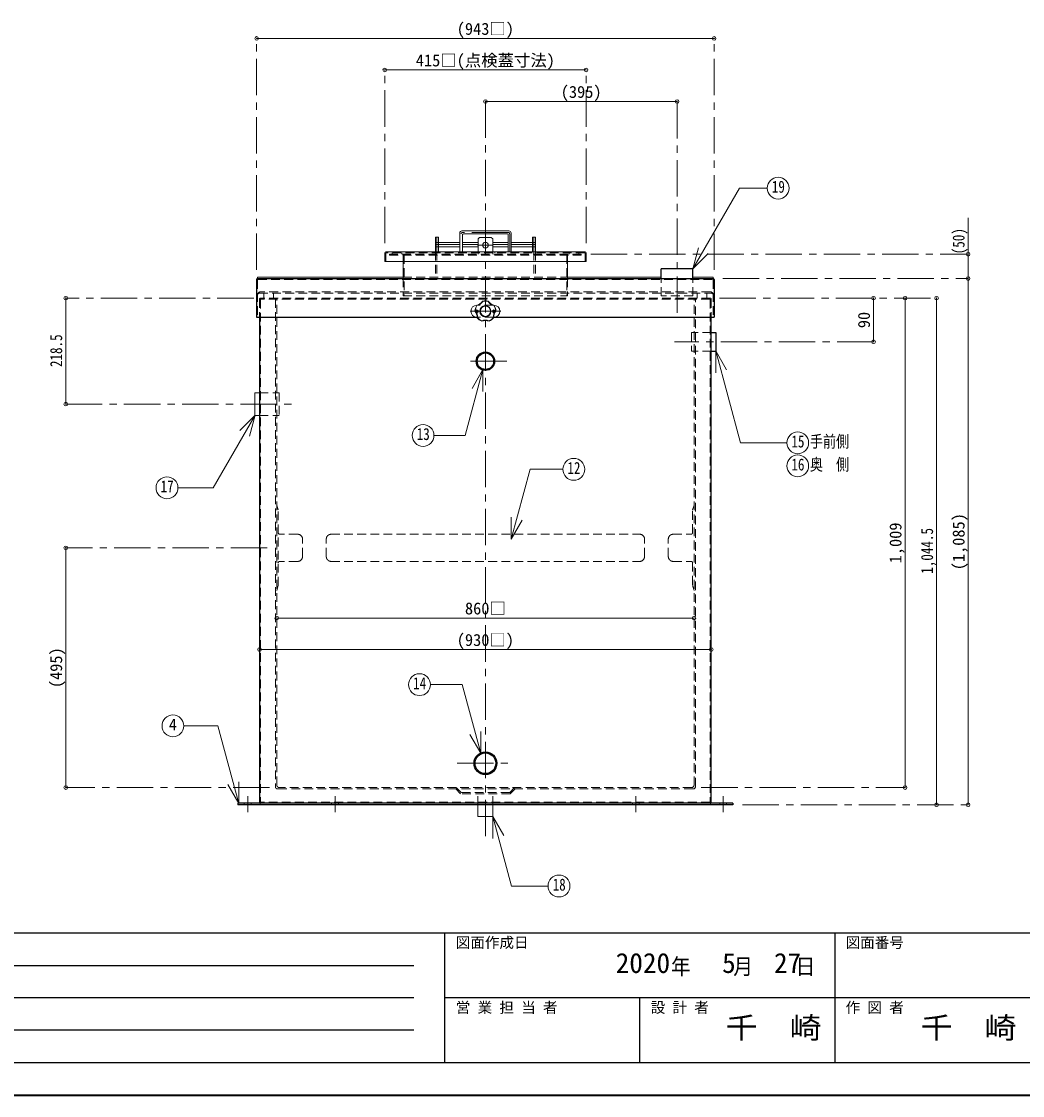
# Model space of a CAD drawing. Units: millimetres at full size, sheet at 1:15; details may follow other scales. Extents: x -3044 to 3031, y -2085 to 2130.
# Drawn here: x -963 to 1101, y -2085 to 129 of the extents above; entities that cross this region are included whole.
import ezdxf
from ezdxf.enums import TextEntityAlignment as Align

# ---------------------------------------------------------------- set-up
doc = ezdxf.new("R2010")
doc.units = ezdxf.units.MM
doc.header["$LTSCALE"] = 15
doc.header["$PDMODE"] = 32
doc.header["$PDSIZE"] = 7.5
doc.linetypes.add('CHAIN1', pattern=[8, 5, -1, 1, -1])
doc.linetypes.add('DASHED1', pattern=[1.8, 1.2, -0.6])
doc.layers.add('0-0', color=7, linetype='Continuous', lineweight=18)
doc.styles.add('ＭＳ ゴシック', font='')
doc.styles.get('ＭＳ ゴシック').set_extended_font_data('MS Gothic')

msp = doc.modelspace()

# ---------------------------------------------------------------- linework, layer by layer
at = {"layer": '0-0', "color": 4, "lineweight": 9}
for p, q in [((-478, 94.54), (465, 94.54)), ((201, 29.54), (-214, 29.54)), ((-6.5, -35.46), (388.5, -35.46)), ((988.5, -275.46), (988.5, -400.46)), ((-109.5, -315.46), (-109.5, -345.46)), ((-106.5, -315.46), (-109.5, -315.46)), ((-103.5, -325.96), (-59.5, -325.96)), ((-53.5, -325.96), (-21.5, -325.96)), ((8.5, -325.96), (40.5, -325.96)), ((90.5, -325.96), (46.5, -325.96)), ((93.5, -315.46), (96.5, -315.46)), ((96.5, -315.46), (96.5, -345.46)), ((-103.5, -334.96), (-59.5, -334.96)), ((-53.5, -334.96), (-21.5, -334.96)), ((8.5, -334.96), (40.5, -334.96)), ((90.5, -334.96), (46.5, -334.96)), ((-176, -400.46), (-176, -365.46)), ((163, -400.46), (163, -365.46)), ((-476, -397.46), (-476, -400.46)), ((-476, -397.46), (-176, -397.46)), ((163, -397.46), (356, -397.46)), ((421, -397.46), (463, -397.46)), ((463, -397.46), (463, -400.46)), ((988.5, -400.46), (988.5, -1485.46)), ((-871.5, -440.96), (-871.5, -659.46)), ((793.5, -440.96), (793.5, -530.96)), ((858.5, -440.96), (858.5, -1449.96)), ((923.5, -1485.46), (923.5, -440.96)), ((-871.5, -955.71), (-871.5, -1449.96)), ((-436.5, -1100.46), (423.5, -1100.46)), ((459, -1165.46), (-472, -1165.46))]:
    msp.add_line(p, q, dxfattribs=at)
at = {"layer": '0-0', "color": 4, "linetype": 'CHAIN1', "lineweight": 9}
for p, q in [((-478, -382.46), (-478, 94.54)), ((465, -382.46), (465, 94.54)), ((-214, -327.46), (-214, 29.54)), ((201, -327.46), (201, 29.54)), ((-6.5, -35.46), (-6.5, -1559.96)), ((388.5, -471.46), (388.5, -35.46)), ((40.5, -305.46), (-53.5, -305.46)), ((43.5, -308.46), (43.5, -345.46)), ((-109.5, -330.46), (-59.5, -330.46)), ((-53.5, -330.46), (-21.5, -330.46)), ((-22.5, -331.76), (9.5, -331.76)), ((8.5, -330.46), (40.5, -330.46)), ((96.5, -330.46), (46.5, -330.46)), ((211, -350.46), (988.5, -350.46)), ((483, -400.46), (988.5, -400.46)), ((-484.15, -440.96), (-871.5, -440.96)), ((476, -440.96), (923.5, -440.96)), ((-38, -467.96), (25, -467.96)), ((793.5, -530.96), (383.5, -530.96)), ((37.5, -570.96), (-50.5, -570.96)), ((-871.5, -659.46), (-396.5, -659.46)), ((-456.5, -955.71), (-871.5, -955.71)), ((-65, -1399.96), (52, -1399.96)), ((-451.5, -1449.96), (-871.5, -1449.96)), ((438.5, -1449.96), (858.5, -1449.96)), ((-496.5, -1467.46), (-496.5, -1500.46)), ((-316.5, -1467.46), (-316.5, -1500.46)), ((303.5, -1467.46), (303.5, -1500.46)), ((483.5, -1467.46), (483.5, -1500.46)), ((523.5, -1485.46), (988.5, -1485.46))]:
    msp.add_line(p, q, dxfattribs=at)
at = {"layer": '0-0'}
for p, q in [((420.85, -380.69), (517, -214.15)), ((574.46, -214.15), (517, -214.15)), ((-59.5, -306.96), (-59.5, -345.46)), ((42, -302.46), (-55, -302.46)), ((-53.5, -309.96), (-53.5, -345.46)), ((-52, -308.46), (39, -308.46)), ((40.5, -309.96), (40.5, -345.46)), ((46.5, -306.96), (46.5, -345.46)), ((-106.5, -315.46), (-106.5, -345.46)), ((-106.5, -315.46), (-103.5, -315.46)), ((-103.5, -345.46), (-103.5, -315.46)), ((-21.5, -318.76), (-18.5, -315.76)), ((-21.5, -318.76), (-21.5, -345.46)), ((5.5, -315.76), (-18.5, -315.76)), ((5.5, -315.76), (8.5, -318.76)), ((8.5, -318.76), (8.5, -345.46)), ((93.5, -315.46), (90.5, -315.46)), ((90.5, -345.46), (90.5, -315.46)), ((93.5, -315.46), (93.5, -345.46)), ((-214, -347.46), (-214, -365.46)), ((-212, -345.46), (199, -345.46)), ((201, -347.46), (201, -365.46)), ((420.85, -380.69), (432.5, -337.22)), ((420.85, -380.69), (452.67, -348.87)), ((201, -365.46), (-214, -365.46)), ((-24, -455.46), (-22.93, -455.46)), ((9.94, -455.46), (11, -455.46)), ((468.13, -549.6), (490.63, -588.57)), ((468.13, -549.6), (468.13, -594.6)), ((468.13, -549.6), (518.95, -739.29)), ((-11.61, -588.34), (-47.95, -723.97)), ((-11.61, -588.34), (-34.11, -627.31)), ((-11.61, -588.34), (-11.61, -633.34)), ((-481.5, -635.96), (-481.5, -682.96)), ((-472, -635.96), (-481.5, -635.96)), ((-481.07, -682.23), (-567.48, -831.89)), ((-481.07, -682.23), (-512.89, -714.05)), ((-481.07, -682.23), (-492.72, -725.69)), ((-472, -682.96), (-481.5, -682.96)), ((-112.51, -723.97), (-47.95, -723.97)), ((614.76, -739.29), (518.95, -739.29)), ((46.87, -937.67), (85.4, -793.87)), ((153.09, -793.87), (85.4, -793.87)), ((-567.48, -831.89), (-640.34, -831.89)), ((46.87, -937.67), (46.87, -892.67)), ((46.87, -937.67), (69.37, -898.7)), ((-54.14, -1237.81), (-119.93, -1237.81)), ((-16.23, -1379.29), (-54.14, -1237.81)), ((-557.69, -1322.9), (-628.06, -1322.9)), ((-514.8, -1482.95), (-557.69, -1322.9)), ((-16.23, -1379.29), (-38.73, -1340.32)), ((-16.23, -1379.29), (-16.23, -1334.29)), ((-514.8, -1482.95), (-514.8, -1437.95)), ((-514.8, -1482.95), (-537.3, -1443.98)), ((-22, -1485.46), (-22, -1509.96)), ((9, -1485.46), (9, -1509.96)), ((9, -1509.96), (-22, -1509.96)), ((8.89, -1509.78), (31.39, -1548.75)), ((8.89, -1509.78), (8.89, -1554.78))]:
    msp.add_line(p, q, dxfattribs=at)
at = {"layer": '0-0', "color": 4, "linetype": 'DASHED1', "lineweight": 9}
for p, q in [((-109.5, -325.96), (-103.5, -325.96)), ((96.5, -325.96), (90.5, -325.96)), ((-212, -348.46), (-212, -365.46)), ((198, -347.46), (-211, -347.46)), ((-204, -350.46), (-204, -352.46)), ((191, -350.46), (-204, -350.46)), ((-204, -352.46), (191, -352.46)), ((-199, -347.46), (-199, -350.46)), ((-179, -347.46), (-179, -350.46)), ((-176, -353.46), (-176, -365.46)), ((-174, -352.46), (-174, -435.96)), ((-109.5, -334.96), (-103.5, -334.96)), ((-109.5, -345.46), (-109.5, -397.46)), ((-106.5, -345.46), (-106.5, -397.46)), ((-26.25, -345.46), (-26.25, -347.46)), ((-21.5, -350.46), (-21.5, -345.16)), ((8.5, -350.46), (8.5, -345.16)), ((13.25, -345.46), (13.25, -347.46)), ((96.5, -334.96), (90.5, -334.96)), ((93.5, -345.46), (93.5, -397.46)), ((96.5, -345.46), (96.5, -397.46)), ((161, -352.46), (161, -435.96)), ((163, -353.46), (163, -365.46)), ((166, -347.46), (166, -350.46)), ((186, -347.46), (186, -350.46)), ((191, -350.46), (191, -352.46)), ((199, -348.46), (199, -365.46)), ((-176, -397.46), (163, -397.46)), ((-176, -400.46), (-176, -435.96)), ((163, -400.46), (163, -435.96)), ((-443, -440.96), (-443, -430.96)), ((-176, -435.96), (163, -435.96)), ((430, -440.96), (430, -430.96)), ((-26.5, -466.21), (-24, -464.96)), ((-24, -464.96), (-21.5, -466.21)), ((9.94, -455.46), (-22.93, -455.46)), ((11, -464.96), (8.5, -466.21)), ((13.5, -466.21), (11, -464.96)), ((-26.5, -466.21), (-26.5, -469.71)), ((-24, -470.96), (-26.5, -469.71)), ((-21.5, -469.71), (-24, -470.96)), ((-21.5, -466.21), (-21.5, -469.71)), ((8.5, -466.21), (8.5, -469.71)), ((8.5, -469.71), (11, -470.96)), ((11, -470.96), (13.5, -469.71)), ((13.5, -466.21), (13.5, -469.71)), ((-472, -682.96), (-431.5, -682.96)), ((-436.5, -867.71), (-433.5, -877.71)), ((-433.5, -1033.71), (-433.5, -877.71)), ((423.5, -867.71), (420.5, -877.71)), ((420.5, -924.71), (420.5, -877.71)), ((-393.5, -927.71), (-430.5, -927.71)), ((380.5, -927.71), (417.5, -927.71)), ((-383.5, -973.71), (-383.5, -937.71)), ((370.5, -973.71), (370.5, -937.71)), ((-393.5, -983.71), (-430.5, -983.71)), ((380.5, -983.71), (417.5, -983.71)), ((420.5, -986.71), (420.5, -1033.71)), ((-436.5, -1043.71), (-433.5, -1033.71)), ((423.5, -1043.71), (420.5, -1033.71)), ((-67.74, -1452.96), (-57.74, -1462.96)), ((-66.5, -1449.96), (-56.5, -1459.96)), ((43.5, -1459.96), (-56.5, -1459.96)), ((-22, -1485.46), (-22, -1459.96)), ((9, -1485.46), (9, -1459.96)), ((53.5, -1449.96), (43.5, -1459.96)), ((-503.5, -1482.46), (-503.5, -1485.46)), ((-489.5, -1482.46), (-489.5, -1485.46)), ((476.5, -1482.46), (476.5, -1485.46)), ((490.5, -1482.46), (490.5, -1485.46))]:
    msp.add_line(p, q, dxfattribs=at)
at = {"layer": '0-0', "color": 5, "lineweight": 25}
for p, q in [((421, -380.46), (356, -380.46)), ((356, -400.46), (356, -380.46)), ((421, -400.46), (421, -380.46)), ((-476, -400.46), (463, -400.46)), ((465, -402.46), (465, -480.46)), ((-472, -480.46), (-472, -1480.46)), ((10.39, -480.46), (465, -480.46)), ((459, -1480.46), (459, -480.46)), ((459, -511.96), (468.5, -511.96)), ((468.5, -511.96), (468.5, -549.96)), ((459, -549.96), (468.5, -549.96)), ((-516.5, -1482.46), (-516.5, -1485.46)), ((503.5, -1482.46), (-516.5, -1482.46)), ((503.5, -1482.46), (503.5, -1485.46)), ((503.5, -1485.46), (-516.5, -1485.46))]:
    msp.add_line(p, q, dxfattribs=at)
at = {"layer": '0-0', "linetype": 'DASHED1'}
for p, q in [((-476, -403.46), (-476, -480.46)), ((-475, -402.46), (462, -402.46)), ((356, -436.46), (356, -400.46)), ((421, -436.46), (421, -400.46)), ((463, -403.46), (463, -480.46)), ((-473, -430.96), (460, -430.96)), ((457, -427.96), (-470, -427.96)), ((457, -440.96), (-470, -440.96)), ((-463, -440.96), (-463, -430.96)), ((-436.5, -1444.96), (-436.5, -440.96)), ((421, -436.46), (356, -436.46)), ((423.5, -1444.96), (423.5, -440.96)), ((450, -440.96), (450, -430.96)), ((-472, -442.96), (-472, -480.46)), ((-470, -443.96), (-470, -1479.46)), ((456, -442.96), (-469, -442.96)), ((-439.5, -442.96), (-439.5, -1447.96)), ((426.5, -1447.96), (426.5, -442.96)), ((457, -443.96), (457, -1479.46)), ((459, -442.96), (459, -480.46)), ((10.39, -480.46), (-23.39, -480.46)), ((459, -549.96), (418.5, -549.96)), ((-324.5, -927.71), (311.5, -927.71)), ((-334.5, -973.71), (-334.5, -937.71)), ((321.5, -973.71), (321.5, -937.71)), ((-324.5, -983.71), (311.5, -983.71)), ((421.5, -1452.96), (-434.5, -1452.96)), ((418.5, -1449.96), (-431.5, -1449.96)), ((456, -1480.46), (-469.25, -1480.46)), ((-452, -1480.46), (-452, -1482.46)), ((-323.5, -1482.46), (-323.5, -1485.46)), ((-309.5, -1482.46), (-309.5, -1485.46)), ((296.5, -1482.46), (296.5, -1485.46)), ((310.5, -1482.46), (310.5, -1485.46)), ((439, -1480.46), (439, -1482.46))]:
    msp.add_line(p, q, dxfattribs=at)
at = {"layer": '0-0', "color": 6, "lineweight": 25}
for p, q in [((-2976.5, -1749.6), (2963.5, -1749.6)), ((-90.07, -2017.46), (-90.07, -1749.6)), ((713.5, -1749.6), (713.5, -2017.46)), ((-1547.21, -1816.56), (-154.36, -1816.56)), ((-154.36, -1883.53), (-1547.21, -1883.53)), ((2963.5, -1883.53), (-90.07, -1883.53)), ((311.72, -2017.46), (311.72, -1883.53)), ((-154.36, -1950.49), (-1547.21, -1950.49)), ((2963.5, -2017.46), (-2976.5, -2017.46))]:
    msp.add_line(p, q, dxfattribs=at)
at = {"layer": '0-0', "color": 1, "lineweight": 40}
msp.add_line((3031, -2084.96), (-3044, -2084.96), dxfattribs=at)
at = {"layer": '0-0', "color": 5, "lineweight": 25}
msp.add_lwpolyline([(-478, -402.46), (-478, -480.46), (-23.39, -480.46)], dxfattribs=at)
at = {"layer": '0-0', "linetype": 'DASHED1'}
msp.add_lwpolyline([(459, -511.96), (418.5, -511.96), (418.5, -549.96)], dxfattribs=at)
at = {"layer": '0-0', "color": 4, "linetype": 'DASHED1', "lineweight": 9}
for points in [[(-472, -635.96), (-431.5, -635.96), (-431.5, -682.96)], [(54.74, -1452.96), (44.74, -1462.96), (-57.74, -1462.96)]]:
    msp.add_lwpolyline(points, dxfattribs=at)
at = {"layer": '0-0'}
msp.add_lwpolyline([(8.89, -1509.78), (47.26, -1652.98), (122.71, -1652.98)], dxfattribs=at)
for centre, radius in [((596.96, -214.15), 22.5), ((-6.5, -331.76), 6), ((-6.5, -467.96), 10.5), ((-135.01, -723.97), 22.5), ((637.26, -739.29), 22.5), ((175.59, -793.87), 22.5), ((637.26, -786.79), 22.5), ((-662.84, -831.89), 22.5), ((-142.43, -1237.81), 22.5), ((-650.56, -1322.9), 22.5), ((145.21, -1652.98), 22.5)]:
    msp.add_circle(centre, radius, dxfattribs=at)
at = {"layer": '0-0', "color": 4, "lineweight": 9}
msp.add_circle((-6.5, -467.96), 11.5, dxfattribs=at)
at = {"layer": '0-0', "color": 4, "linetype": 'DASHED1', "lineweight": 9}
for centre in [(-24, -467.96), (11, -467.96)]:
    msp.add_circle(centre, 1.5, dxfattribs=at)
at = {"layer": '0-0', "color": 5, "lineweight": 25}
for centre, radius in [((-6.5, -570.96), 19), ((-6.5, -570.96), 17), ((-6.5, -1399.96), 23.5), ((-6.5, -1399.96), 21.35)]:
    msp.add_circle(centre, radius, dxfattribs=at)
at = {"layer": '0-0'}
for centre, radius, start, end in [((-55, -306.96), 4.5, 90, 180), ((-52, -309.96), 1.5, 90, 180), ((39, -309.96), 1.5, 0, 90), ((42, -306.96), 4.5, 0, 90), ((-212, -347.46), 2, 90, 180), ((199, -347.46), 2, 0, 90), ((-24, -467.96), 12.5, 90, 270), ((-6.5, -467.96), 21.5, 146.5, 177.5), ((-6.5, -467.96), 21, 146.5, 177.5), ((-35.34, -428.26), 29.89, 291.41115, 320.58885), ((-28.25, -438.02), 18.83, 283.0119, 328.9881), ((-6.5, -467.96), 21.5, 74.5, 105.5), ((-6.5, -467.96), 21, 74.5, 105.5), ((15.25, -438.02), 18.83, 211.0119, 256.9881), ((22.34, -428.26), 29.89, 219.41115, 248.58885), ((11, -467.96), 12.5, 270, 90), ((-6.5, -467.96), 21, 2.5, 33.5), ((-6.5, -467.96), 21.5, 2.5, 33.5), ((-53.16, -483.12), 29.89, 3.41115, 32.58885), ((-41.69, -479.39), 18.83, 355.0119, 40.9881), ((-6.5, -467.96), 21.5, 218.5, 249.5), ((-6.5, -467.96), 21, 218.5, 249.5), ((-6.5, -517.02), 29.89, 75.41115, 104.58885), ((-6.5, -504.96), 18.83, 67.0119, 112.9881), ((-6.5, -467.96), 21, 290.5, 321.5), ((-6.5, -467.96), 21.5, 290.5, 321.5), ((28.7, -479.39), 18.83, 139.0119, 184.9881), ((40.17, -483.12), 29.89, 147.41115, 176.58885)]:
    msp.add_arc(centre, radius, start, end, dxfattribs=at)
at = {"layer": '0-0', "color": 4, "linetype": 'CHAIN1', "lineweight": 9}
for centre, start, end in [((-53.5, -308.46), 90, 180), ((40.5, -308.46), 0, 90)]:
    msp.add_arc(centre, 3, start, end, dxfattribs=at)
at = {"layer": '0-0', "color": 4, "linetype": 'DASHED1', "lineweight": 9}
for centre, radius, start, end in [((-211, -348.46), 1, 90, 180), ((-177, -353.46), 1, 0, 90), ((-176, -352.46), 2, 0, 90), ((163, -352.46), 2, 90, 180), ((164, -353.46), 1, 90, 180), ((198, -348.46), 1, 0, 90), ((-430.5, -924.71), 3, 180, 270), ((-393.5, -937.71), 10, 0, 90), ((380.5, -937.71), 10, 90, 180), ((417.5, -924.71), 3, 270, 0), ((-393.5, -973.71), 10, 270, 0), ((380.5, -973.71), 10, 180, 270), ((-430.5, -986.71), 3, 90, 180), ((417.5, -986.71), 3, 0, 90)]:
    msp.add_arc(centre, radius, start, end, dxfattribs=at)
at = {"layer": '0-0', "color": 5, "lineweight": 25}
for centre, start, end in [((-476, -402.46), 90, 180), ((463, -402.46), 0, 90), ((-470, -1480.46), 180, 270), ((457, -1480.46), 270, 0)]:
    msp.add_arc(centre, 2, start, end, dxfattribs=at)
at = {"layer": '0-0', "linetype": 'DASHED1'}
for centre, radius, start, end in [((-475, -403.46), 1, 90, 180), ((462, -403.46), 1, 0, 90), ((-470, -433.96), 6, 90, 180), ((-473, -433.96), 3, 90, 180), ((-470, -442.96), 2, 90, 180), ((457, -433.96), 6, 0, 90), ((457, -442.96), 2, 0, 90), ((460, -433.96), 3, 0, 90), ((-469, -443.96), 1, 90, 180), ((456, -443.96), 1, 0, 90), ((-324.5, -937.71), 10, 90, 180), ((311.5, -937.71), 10, 0, 90), ((-324.5, -973.71), 10, 180, 270), ((311.5, -973.71), 10, 270, 0), ((-434.5, -1447.96), 5, 180, 270), ((-431.5, -1444.96), 5, 180, 270), ((418.5, -1444.96), 5, 270, 0), ((421.5, -1447.96), 5, 270, 0), ((-469, -1479.46), 1, 180, 270), ((456, -1479.46), 1, 270, 0)]:
    msp.add_arc(centre, radius, start, end, dxfattribs=at)
at = {"layer": '0-0', "color": 1}
for p in [(-478, 94.54), (465, 94.54), (-214, 29.54), (201, 29.54), (-6.5, -35.46), (388.5, -35.46), (988.5, -350.46), (988.5, -400.46), (-871.5, -440.96), (793.5, -440.96), (858.5, -440.96), (923.5, -440.96), (793.5, -530.96), (-871.5, -659.46), (-871.5, -955.71), (-436.5, -1100.46), (423.5, -1100.46), (-472, -1165.46), (459, -1165.46), (-871.5, -1449.96), (858.5, -1449.96), (923.5, -1485.46), (988.5, -1485.46)]:
    msp.add_point(p, dxfattribs=at)

# ---------------------------------------------------------------- texts
at = {"layer": '0-0', "style": 'ＭＳ ゴシック'}
for s, height, p in [('(943□)', 24.74, (-65.56, 94.54)), ('415□(点検蓋寸法)', 24.74, (-149.94, 29.54)), ('(395)', 24.74, (148.81, -35.46)), ('860□', 24.74, (-48.69, -1100.46)), ('(930□)', 24.74, (-65.56, -1165.46)), ('4', 24.74, (-659, -1339.77)), ('図面作成日', 21.99, (-67.57, -1787.1)), ('図面番号', 21.99, (736, -1787.1)), ('2020', 41.24, (262, -1844.69)), ('5', 41.24, (481.38, -1844.69)), ('27', 41.24, (588.25, -1844.69)), ('営 業 担 当 者', 21.99, (-67.57, -1921.03)), ('設 計 者', 21.99, (334.22, -1921.03)), ('作 図 者', 21.99, (736, -1921.03))]:
    msp.add_text(s, height=height, dxfattribs=at).set_placement(p, align=Align.BOTTOM_LEFT)
for s, height, width, p in [('19', 24.74, 0.8, (583.84, -231.02)), ('13', 24.74, 0.8, (-148.14, -740.85)), ('15', 24.74, 0.8, (624.13, -756.17)), ('手前側', 24.74, 0.8, (662.26, -756.17)), ('16', 24.74, 0.8, (624.13, -803.67)), ('奥\u3000側', 24.74, 0.8, (662.26, -803.67)), ('12', 24.74, 0.8, (162.46, -810.75)), ('17', 24.74, 0.8, (-675.96, -848.76)), ('14', 24.74, 0.8, (-155.56, -1254.69)), ('18', 24.74, 0.8, (132.09, -1669.85)), ('千\u3000崎', 43.99, 1.1, (488.5, -1980.49)), ('千\u3000崎', 43.99, 1.1, (890.29, -1980.49))]:
    msp.add_text(s, height=height, dxfattribs=dict(at, width=width)).set_placement(p, align=Align.BOTTOM_LEFT)
at = {"layer": '0-0', "style": 'ＭＳ ゴシック', "width": 0.8}
for s, p in [('(50)', (988.5, -350.46)), ('218.5', (-871.5, -583.02)), ('1,044.5', (923.5, -1009.14))]:
    msp.add_text(s, height=24.74, rotation=90, dxfattribs=at).set_placement(p, align=Align.BOTTOM_LEFT)
at = {"layer": '0-0', "style": 'ＭＳ ゴシック'}
for s, p in [('90', (793.5, -502.83)), ('1,009', (858.5, -987.64)), ('(1,085)', (988.5, -1002.02)), ('(495)', (-871.5, -1245.02))]:
    msp.add_text(s, height=24.74, rotation=90, dxfattribs=at).set_placement(p, align=Align.BOTTOM_LEFT)
at = {"layer": '0-0', "insert": (376, -1839.06), "char_height": 32.99, "attachment_point": 7, "style": 'ＭＳ ゴシック'}
msp.add_mtext('\\T1.27;\\W0.9;年\\~\\~\\~月\\~\\~\\~日', dxfattribs=at)

doc.saveas('drawing.dxf')
